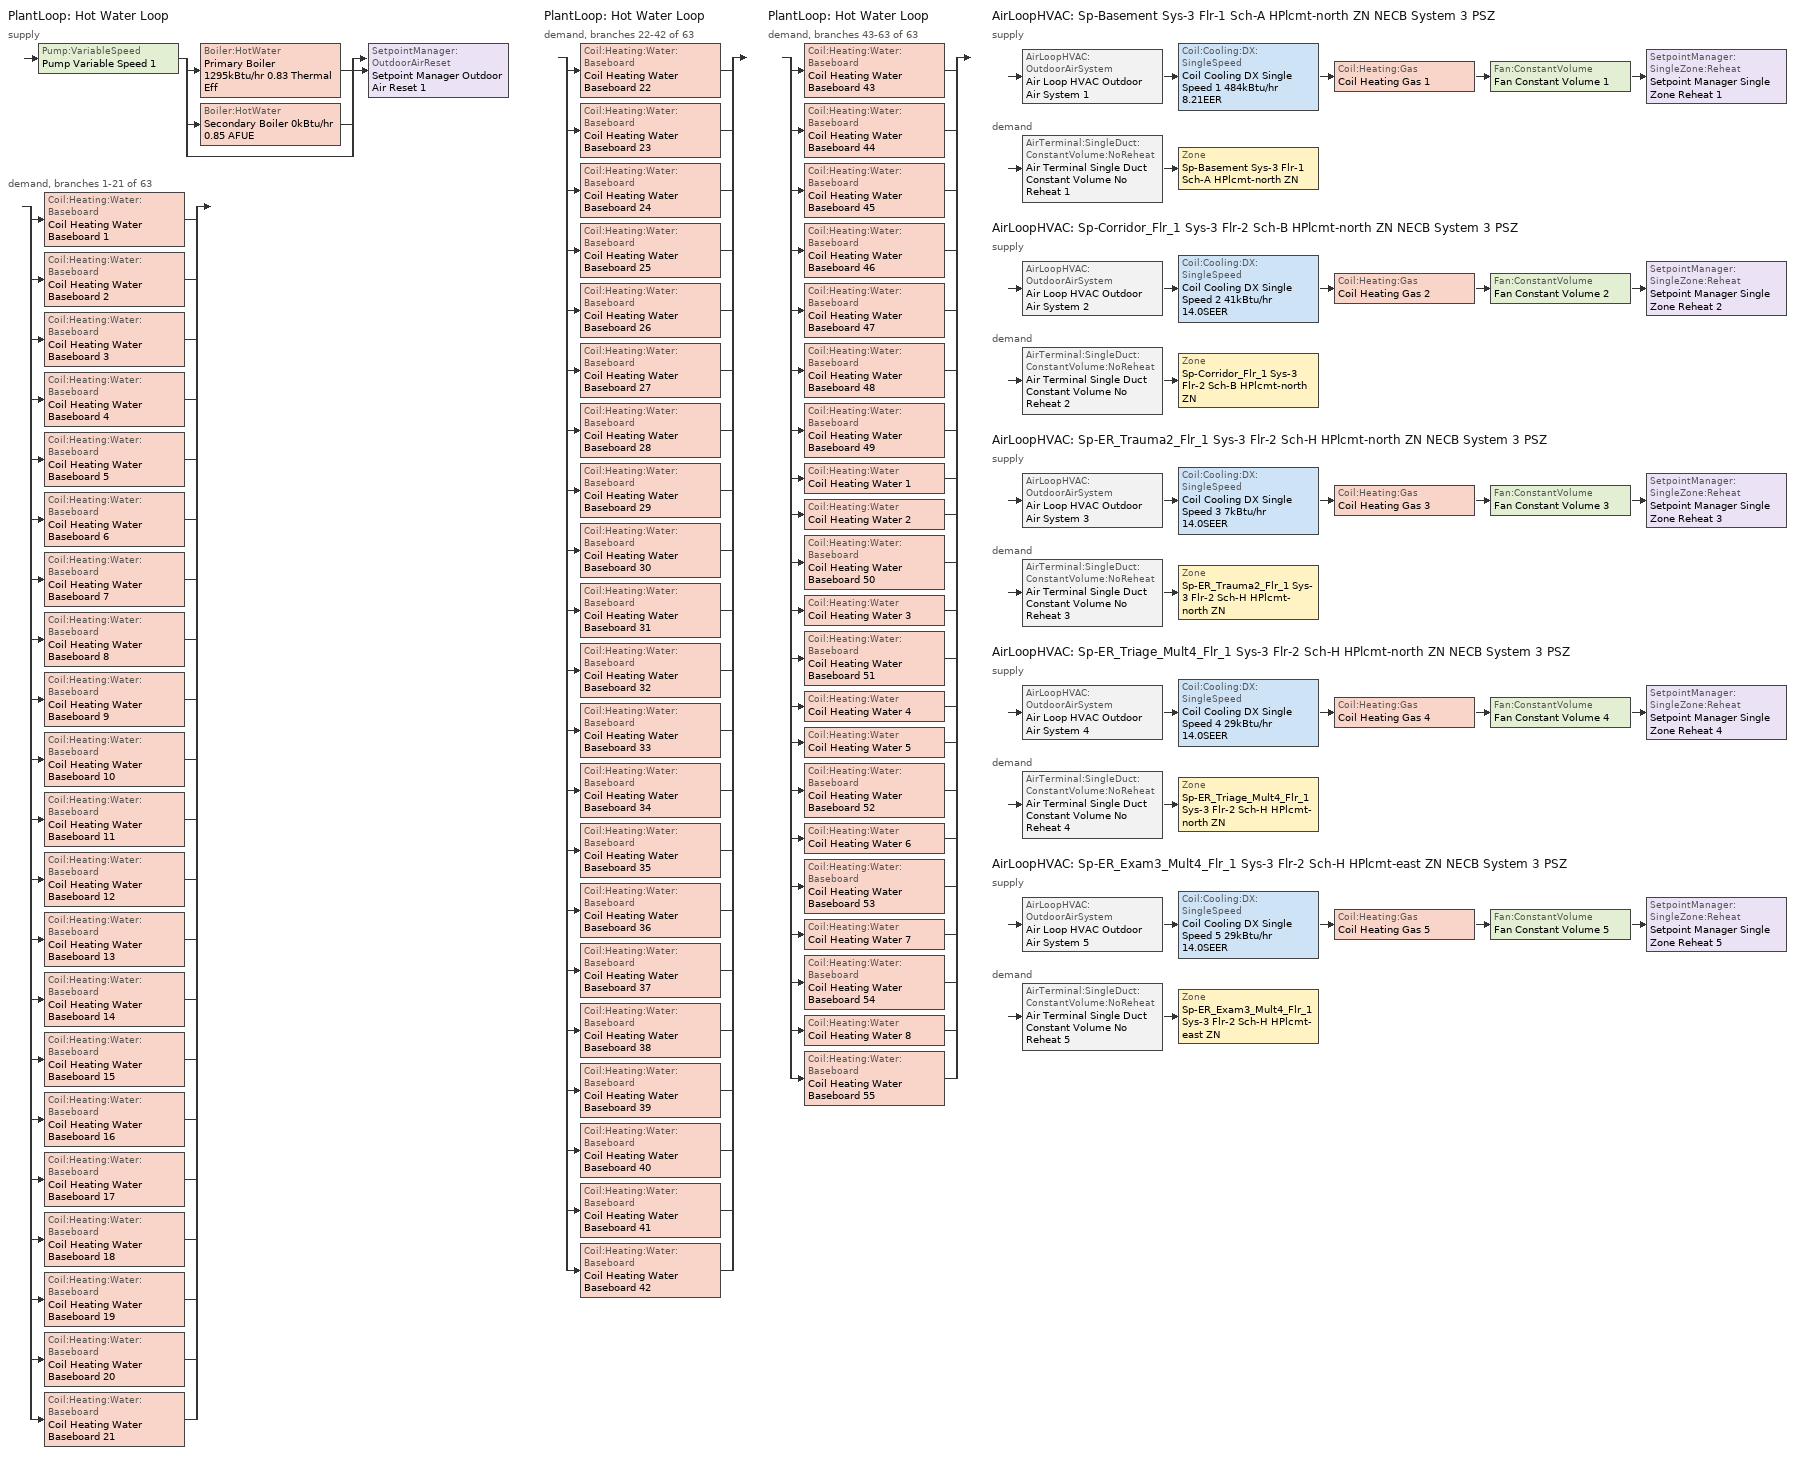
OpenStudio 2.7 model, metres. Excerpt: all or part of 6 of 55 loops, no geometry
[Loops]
PlantLoop 'Hot Water Loop'
 supply: Pump:VariableSpeed 'Pump Variable Speed 1' > split
  | Boiler:HotWater 'Primary Boiler 1295kBtu/hr 0.83 Thermal Eff'
  | Boiler:HotWater 'Secondary Boiler 0kBtu/hr 0.85 AFUE'
  | bypass
  join > SetpointManager:OutdoorAirReset 'Setpoint Manager Outdoor Air Reset 1'
 demand, branches 1-21 of 63: split
  | Coil:Heating:Water:Baseboard 'Coil Heating Water Baseboard 1'
  | Coil:Heating:Water:Baseboard 'Coil Heating Water Baseboard 2'
  | Coil:Heating:Water:Baseboard 'Coil Heating Water Baseboard 3'
  | Coil:Heating:Water:Baseboard 'Coil Heating Water Baseboard 4'
  | Coil:Heating:Water:Baseboard 'Coil Heating Water Baseboard 5'
  | Coil:Heating:Water:Baseboard 'Coil Heating Water Baseboard 6'
  | Coil:Heating:Water:Baseboard 'Coil Heating Water Baseboard 7'
  | Coil:Heating:Water:Baseboard 'Coil Heating Water Baseboard 8'
  | Coil:Heating:Water:Baseboard 'Coil Heating Water Baseboard 9'
  | Coil:Heating:Water:Baseboard 'Coil Heating Water Baseboard 10'
  | Coil:Heating:Water:Baseboard 'Coil Heating Water Baseboard 11'
  | Coil:Heating:Water:Baseboard 'Coil Heating Water Baseboard 12'
  | Coil:Heating:Water:Baseboard 'Coil Heating Water Baseboard 13'
  | Coil:Heating:Water:Baseboard 'Coil Heating Water Baseboard 14'
  | Coil:Heating:Water:Baseboard 'Coil Heating Water Baseboard 15'
  | Coil:Heating:Water:Baseboard 'Coil Heating Water Baseboard 16'
  | Coil:Heating:Water:Baseboard 'Coil Heating Water Baseboard 17'
  | Coil:Heating:Water:Baseboard 'Coil Heating Water Baseboard 18'
  | Coil:Heating:Water:Baseboard 'Coil Heating Water Baseboard 19'
  | Coil:Heating:Water:Baseboard 'Coil Heating Water Baseboard 20'
  | Coil:Heating:Water:Baseboard 'Coil Heating Water Baseboard 21'
PlantLoop 'Hot Water Loop'
 demand, branches 22-42 of 63: split
  | Coil:Heating:Water:Baseboard 'Coil Heating Water Baseboard 22'
  | Coil:Heating:Water:Baseboard 'Coil Heating Water Baseboard 23'
  | Coil:Heating:Water:Baseboard 'Coil Heating Water Baseboard 24'
  | Coil:Heating:Water:Baseboard 'Coil Heating Water Baseboard 25'
  | Coil:Heating:Water:Baseboard 'Coil Heating Water Baseboard 26'
  | Coil:Heating:Water:Baseboard 'Coil Heating Water Baseboard 27'
  | Coil:Heating:Water:Baseboard 'Coil Heating Water Baseboard 28'
  | Coil:Heating:Water:Baseboard 'Coil Heating Water Baseboard 29'
  | Coil:Heating:Water:Baseboard 'Coil Heating Water Baseboard 30'
  | Coil:Heating:Water:Baseboard 'Coil Heating Water Baseboard 31'
  | Coil:Heating:Water:Baseboard 'Coil Heating Water Baseboard 32'
  | Coil:Heating:Water:Baseboard 'Coil Heating Water Baseboard 33'
  | Coil:Heating:Water:Baseboard 'Coil Heating Water Baseboard 34'
  | Coil:Heating:Water:Baseboard 'Coil Heating Water Baseboard 35'
  | Coil:Heating:Water:Baseboard 'Coil Heating Water Baseboard 36'
  | Coil:Heating:Water:Baseboard 'Coil Heating Water Baseboard 37'
  | Coil:Heating:Water:Baseboard 'Coil Heating Water Baseboard 38'
  | Coil:Heating:Water:Baseboard 'Coil Heating Water Baseboard 39'
  | Coil:Heating:Water:Baseboard 'Coil Heating Water Baseboard 40'
  | Coil:Heating:Water:Baseboard 'Coil Heating Water Baseboard 41'
  | Coil:Heating:Water:Baseboard 'Coil Heating Water Baseboard 42'
PlantLoop 'Hot Water Loop'
 demand, branches 43-63 of 63: split
  | Coil:Heating:Water:Baseboard 'Coil Heating Water Baseboard 43'
  | Coil:Heating:Water:Baseboard 'Coil Heating Water Baseboard 44'
  | Coil:Heating:Water:Baseboard 'Coil Heating Water Baseboard 45'
  | Coil:Heating:Water:Baseboard 'Coil Heating Water Baseboard 46'
  | Coil:Heating:Water:Baseboard 'Coil Heating Water Baseboard 47'
  | Coil:Heating:Water:Baseboard 'Coil Heating Water Baseboard 48'
  | Coil:Heating:Water:Baseboard 'Coil Heating Water Baseboard 49'
  | Coil:Heating:Water 'Coil Heating Water 1'
  | Coil:Heating:Water 'Coil Heating Water 2'
  | Coil:Heating:Water:Baseboard 'Coil Heating Water Baseboard 50'
  | Coil:Heating:Water 'Coil Heating Water 3'
  | Coil:Heating:Water:Baseboard 'Coil Heating Water Baseboard 51'
  | Coil:Heating:Water 'Coil Heating Water 4'
  | Coil:Heating:Water 'Coil Heating Water 5'
  | Coil:Heating:Water:Baseboard 'Coil Heating Water Baseboard 52'
  | Coil:Heating:Water 'Coil Heating Water 6'
  | Coil:Heating:Water:Baseboard 'Coil Heating Water Baseboard 53'
  | Coil:Heating:Water 'Coil Heating Water 7'
  | Coil:Heating:Water:Baseboard 'Coil Heating Water Baseboard 54'
  | Coil:Heating:Water 'Coil Heating Water 8'
  | Coil:Heating:Water:Baseboard 'Coil Heating Water Baseboard 55'
AirLoopHVAC 'Sp-Basement Sys-3 Flr-1 Sch-A HPlcmt-north ZN NECB System 3 PSZ'
 supply: AirLoopHVAC:OutdoorAirSystem 'Air Loop HVAC Outdoor Air System 1' > Coil:Cooling:DX:SingleSpeed 'Coil Cooling DX Single Speed 1 484kBtu/hr 8.21EER' > Coil:Heating:Gas 'Coil Heating Gas 1' > Fan:ConstantVolume 'Fan Constant Volume 1' > SetpointManager:SingleZone:Reheat 'Setpoint Manager Single Zone Reheat 1'
 demand: AirTerminal:SingleDuct:ConstantVolume:NoReheat 'Air Terminal Single Duct Constant Volume No Reheat 1' > Zone 'Sp-Basement Sys-3 Flr-1 Sch-A HPlcmt-north ZN'
AirLoopHVAC 'Sp-Corridor_Flr_1 Sys-3 Flr-2 Sch-B HPlcmt-north ZN NECB System 3 PSZ'
 supply: AirLoopHVAC:OutdoorAirSystem 'Air Loop HVAC Outdoor Air System 2' > Coil:Cooling:DX:SingleSpeed 'Coil Cooling DX Single Speed 2 41kBtu/hr 14.0SEER' > Coil:Heating:Gas 'Coil Heating Gas 2' > Fan:ConstantVolume 'Fan Constant Volume 2' > SetpointManager:SingleZone:Reheat 'Setpoint Manager Single Zone Reheat 2'
 demand: AirTerminal:SingleDuct:ConstantVolume:NoReheat 'Air Terminal Single Duct Constant Volume No Reheat 2' > Zone 'Sp-Corridor_Flr_1 Sys-3 Flr-2 Sch-B HPlcmt-north ZN'
AirLoopHVAC 'Sp-ER_Trauma2_Flr_1 Sys-3 Flr-2 Sch-H HPlcmt-north ZN NECB System 3 PSZ'
 supply: AirLoopHVAC:OutdoorAirSystem 'Air Loop HVAC Outdoor Air System 3' > Coil:Cooling:DX:SingleSpeed 'Coil Cooling DX Single Speed 3 7kBtu/hr 14.0SEER' > Coil:Heating:Gas 'Coil Heating Gas 3' > Fan:ConstantVolume 'Fan Constant Volume 3' > SetpointManager:SingleZone:Reheat 'Setpoint Manager Single Zone Reheat 3'
 demand: AirTerminal:SingleDuct:ConstantVolume:NoReheat 'Air Terminal Single Duct Constant Volume No Reheat 3' > Zone 'Sp-ER_Trauma2_Flr_1 Sys-3 Flr-2 Sch-H HPlcmt-north ZN'
AirLoopHVAC 'Sp-ER_Triage_Mult4_Flr_1 Sys-3 Flr-2 Sch-H HPlcmt-north ZN NECB System 3 PSZ'
 supply: AirLoopHVAC:OutdoorAirSystem 'Air Loop HVAC Outdoor Air System 4' > Coil:Cooling:DX:SingleSpeed 'Coil Cooling DX Single Speed 4 29kBtu/hr 14.0SEER' > Coil:Heating:Gas 'Coil Heating Gas 4' > Fan:ConstantVolume 'Fan Constant Volume 4' > SetpointManager:SingleZone:Reheat 'Setpoint Manager Single Zone Reheat 4'
 demand: AirTerminal:SingleDuct:ConstantVolume:NoReheat 'Air Terminal Single Duct Constant Volume No Reheat 4' > Zone 'Sp-ER_Triage_Mult4_Flr_1 Sys-3 Flr-2 Sch-H HPlcmt-north ZN'
AirLoopHVAC 'Sp-ER_Exam3_Mult4_Flr_1 Sys-3 Flr-2 Sch-H HPlcmt-east ZN NECB System 3 PSZ'
 supply: AirLoopHVAC:OutdoorAirSystem 'Air Loop HVAC Outdoor Air System 5' > Coil:Cooling:DX:SingleSpeed 'Coil Cooling DX Single Speed 5 29kBtu/hr 14.0SEER' > Coil:Heating:Gas 'Coil Heating Gas 5' > Fan:ConstantVolume 'Fan Constant Volume 5' > SetpointManager:SingleZone:Reheat 'Setpoint Manager Single Zone Reheat 5'
 demand: AirTerminal:SingleDuct:ConstantVolume:NoReheat 'Air Terminal Single Duct Constant Volume No Reheat 5' > Zone 'Sp-ER_Exam3_Mult4_Flr_1 Sys-3 Flr-2 Sch-H HPlcmt-east ZN'
[Sizing:Zone] Zone Cooling Design Supply Air Temperature Input Method=SupplyAirTemperature; Zone Cooling Design Supply Air Temperature {C}=13; Zone Cooling Design Supply Air Temperature Difference {deltaC}=11.11; Zone Heating Design Supply Air Temperature Input Method=SupplyAirTemperature; Zone Heating Design Supply Air Temperature {C}=43; Zone Heating Design Supply Air Temperature Difference {deltaC}=11.11; Zone Cooling Design Supply Air Humidity Ratio {kg-H2O/kg-air}=0.0085; Zone Heating Design Supply Air Humidity Ratio {kg-H2O/kg-air}=0.008; Zone Heating Sizing Factor=1.3; Zone Cooling Sizing Factor=1.1; Cooling Design Air Flow Method=DesignDay; Heating Design Air Flow Method=DesignDay; Account for Dedicated Outdoor Air System=No; Dedicated Outdoor Air System Control Strategy=NeutralSupplyAir; Dedicated Outdoor Air Low Setpoint Temperature for Design {C}=autosize; Dedicated Outdoor Air High Setpoint Temperature for Design {C}=autosize
Sp-Basement Sys-3 Flr-1 Sch-A HPlcmt-north ZN; Sp-Corridor_Flr_1 Sys-3 Flr-2 Sch-B HPlcmt-north ZN; Sp-ER_Trauma2_Flr_1 Sys-3 Flr-2 Sch-H HPlcmt-north ZN; Sp-ER_Triage_Mult4_Flr_1 Sys-3 Flr-2 Sch-H HPlcmt-north ZN; Sp-ER_Exam3_Mult4_Flr_1 Sys-3 Flr-2 Sch-H HPlcmt-east ZN
[Zone equipment]
Sp-Basement Sys-3 Flr-1 Sch-A HPlcmt-north ZN: Air Terminal Single Duct Constant Volume No Reheat 1, Zone HVAC Baseboard Convective Water 1
Sp-Corridor_Flr_1 Sys-3 Flr-2 Sch-B HPlcmt-north ZN: Air Terminal Single Duct Constant Volume No Reheat 2, Zone HVAC Baseboard Convective Water 2
Sp-ER_Trauma2_Flr_1 Sys-3 Flr-2 Sch-H HPlcmt-north ZN: Air Terminal Single Duct Constant Volume No Reheat 3, Zone HVAC Baseboard Convective Water 3
Sp-ER_Triage_Mult4_Flr_1 Sys-3 Flr-2 Sch-H HPlcmt-north ZN: Air Terminal Single Duct Constant Volume No Reheat 4, Zone HVAC Baseboard Convective Water 4
Sp-ER_Exam3_Mult4_Flr_1 Sys-3 Flr-2 Sch-H HPlcmt-east ZN: Air Terminal Single Duct Constant Volume No Reheat 5, Zone HVAC Baseboard Convective Water 5
[PlantLoop]
Hot Water Loop: Fluid Type=Water; Glycol Concentration=0; Plant Loop Volume {m3}=Autocalculate; Load Distribution Scheme=Optimal
[Sizing:Plant]
Hot Water Loop: Loop Type=Heating; Design Loop Exit Temperature {C}=82; Loop Design Temperature Difference {deltaC}=16; Sizing Option=NonCoincident; Zone Timesteps in Averaging Window=1; Coincident Sizing Factor Mode=None
[Pump:VariableSpeed]
Pump Variable Speed 1: Motor Efficiency=0.865; Pump Control Type=Intermittent; Skin Loss Radiative Fraction=0.5; Design Power Sizing Method=PowerPerFlowPerPressure; Design Electric Power per Unit Flow Rate {W/(m3/s)}=348701.1; Design Shaft Power per Unit Flow Rate per Unit Head {W-s/m3-Pa}=1.45151; Design Minimum Flow Rate Fraction=0
[Boiler:HotWater] Fuel Type=NaturalGas; Normalized Boiler Efficiency Curve=BOILER-EFFFPLR-NECB2011; Water Outlet Upper Temperature Limit {C}=99; Parasitic Electric Load {W}=0; Sizing Factor=1
Name | Nominal Capacity {W} | Nominal Thermal Efficiency | Minimum Part Load Ratio | Boiler Flow Mode
Primary Boiler 1295kBtu/hr 0.83 Thermal Eff | 379509 | 0.83 | 0.25 | LeavingSetpointModulated
Secondary Boiler 0kBtu/hr 0.85 AFUE | 0.001 | 0.85 |  | ConstantFlow
[SetpointManager:OutdoorAirReset]
Setpoint Manager Outdoor Air Reset 1: Control Variable=Temperature; Setpoint at Outdoor Low Temperature {C}=82; Outdoor Low Temperature {C}=-16; Setpoint at Outdoor High Temperature {C}=60; Outdoor High Temperature {C}=0
[AirLoopHVAC] Design Supply Air Flow Rate {m3/s}=AutoSize
Name | Availability Schedule
Sp-Basement Sys-3 Flr-1 Sch-A HPlcmt-north ZN NECB System 3 PSZ | Sp-Basement Sys-3 Flr-1 Sch-A HPlcmt-north ZN NECB System 3 PSZ Occ Sch
Sp-Corridor_Flr_1 Sys-3 Flr-2 Sch-B HPlcmt-north ZN NECB System 3 PSZ | Sp-Corridor_Flr_1 Sys-3 Flr-2 Sch-B HPlcmt-north ZN NECB System 3 PSZ Occ Sch
Sp-ER_Trauma2_Flr_1 Sys-3 Flr-2 Sch-H HPlcmt-north ZN NECB System 3 PSZ | Sp-ER_Trauma2_Flr_1 Sys-3 Flr-2 Sch-H HPlcmt-north ZN NECB System 3 PSZ Occ Sch
Sp-ER_Triage_Mult4_Flr_1 Sys-3 Flr-2 Sch-H HPlcmt-north ZN NECB System 3 PSZ | Sp-ER_Triage_Mult4_Flr_1 Sys-3 Flr-2 Sch-H HPlcmt-north ZN NECB System 3 PSZ Occ Sch
Sp-ER_Exam3_Mult4_Flr_1 Sys-3 Flr-2 Sch-H HPlcmt-east ZN NECB System 3 PSZ | Sp-ER_Exam3_Mult4_Flr_1 Sys-3 Flr-2 Sch-H HPlcmt-east ZN NECB System 3 PSZ Occ Sch
[Sizing:System] Type of Load to Size On=Sensible; Design Outdoor Air Flow Rate {m3/s}=Autosize; Central Heating Maximum System Air Flow Ratio=1; Preheat Design Temperature {C}=7; Preheat Design Humidity Ratio {kg-H2O/kg-Air}=0.008; Precool Design Temperature {C}=13; Precool Design Humidity Ratio {kg-H2O/kg-Air}=0.008; Central Cooling Design Supply Air Temperature {C}=13; Central Heating Design Supply Air Temperature {C}=43; Sizing Option=NonCoincident; 100% Outdoor Air in Cooling=No; 100% Outdoor Air in Heating=No; Central Cooling Design Supply Air Humidity Ratio {kg-H2O/kg-Air}=0.0085; Central Heating Design Supply Air Humidity Ratio {kg-H2O/kg-Air}=0.008; Cooling Design Air Flow Method=DesignDay; Cooling Design Air Flow Rate {m3/s}=0; Heating Design Air Flow Method=DesignDay; Heating Design Air Flow Rate {m3/s}=0; System Outdoor Air Method=ZoneSum; Zone Maximum Outdoor Air Fraction=1; Cooling Supply Air Flow Rate Per Floor Area {m3/s-m2}=0.00996765; Cooling Fraction of Autosized Cooling Supply Air Flow Rate=1; Cooling Supply Air Flow Rate Per Unit Cooling Capacity {m3/s-W}=3.94755e-05; Heating Supply Air Flow Rate Per Floor Area {m3/s-m2}=0.00996765; Heating Fraction of Autosized Heating Supply Air Flow Rate=1; Heating Fraction of Autosized Cooling Supply Air Flow Rate=1; Heating Supply Air Flow Rate Per Unit Heating Capacity {m3/s-W}=3.15882e-05; Cooling Design Capacity Method=CoolingDesignCapacity; Cooling Design Capacity {W}=autosize; Cooling Design Capacity Per Floor Area {W/m2}=234.7; Fraction of Autosized Cooling Design Capacity=1; Heating Design Capacity Method=HeatingDesignCapacity; Heating Design Capacity {W}=autosize; Heating Design Capacity Per Floor Area {W/m2}=157; Fraction of Autosized Heating Design Capacity=1; Central Cooling Capacity Control Method=OnOff
Sp-Basement Sys-3 Flr-1 Sch-A HPlcmt-north ZN NECB System 3 PSZ; Sp-Corridor_Flr_1 Sys-3 Flr-2 Sch-B HPlcmt-north ZN NECB System 3 PSZ; Sp-ER_Trauma2_Flr_1 Sys-3 Flr-2 Sch-H HPlcmt-north ZN NECB System 3 PSZ; Sp-ER_Triage_Mult4_Flr_1 Sys-3 Flr-2 Sch-H HPlcmt-north ZN NECB System 3 PSZ; Sp-ER_Exam3_Mult4_Flr_1 Sys-3 Flr-2 Sch-H HPlcmt-east ZN NECB System 3 PSZ
[Fan:ConstantVolume] Availability Schedule=Always On Discrete; Fan Total Efficiency=0.39975; Pressure Rise {Pa}=640; Maximum Flow Rate {m3/s}=AutoSize; Motor Efficiency=0.615
Fan Constant Volume 1; Fan Constant Volume 2; Fan Constant Volume 3; Fan Constant Volume 4; Fan Constant Volume 5
[Coil:Heating:Gas] Availability Schedule=Always On Discrete; Gas Burner Efficiency=0.8; Nominal Capacity {W}=AutoSize; Parasitic Electric Load {W}=0; Parasitic Gas Load {W}=0
Coil Heating Gas 1; Coil Heating Gas 2; Coil Heating Gas 3; Coil Heating Gas 4; Coil Heating Gas 5
[Coil:Cooling:DX:SingleSpeed] Availability Schedule=Always On Discrete; Rated Total Cooling Capacity {W}=autosize; Rated Sensible Heat Ratio=autosize; Rated Air Flow Rate {m3/s}=autosize; Rated Evaporator Fan Power Per Volume Flow Rate {W/(m3/s)}=773.3; Total Cooling Capacity Function of Temperature Curve=DXCOOL-NECB2011-REF-CAPFT; Total Cooling Capacity Function of Flow Fraction Curve=DXCOOL-NECB2011-REF-CAPFFLOW; Energy Input Ratio Function of Temperature Curve=DXCOOL-NECB2011-REF-COOLEIRFT; Energy Input Ratio Function of Flow Fraction Curve=DXCOOL-NECB2011-REF-COOLEIRFFLOW; Part Load Fraction Correlation Curve=DXCOOL-NECB2011-REF-COOLPLFFPLR; Condenser Type=AirCooled; Evaporative Condenser Effectiveness=0; Evaporative Condenser Air Flow Rate {m3/s}=Autosize; Evaporative Condenser Pump Rated Power Consumption {W}=Autosize; Crankcase Heater Capacity {W}=0; Maximum Outdoor Dry-Bulb Temperature for Crankcase Heater Operation {C}=0; Basin Heater Capacity {W/K}=0; Basin Heater Setpoint Temperature {C}=10
Name | Rated COP {W/W}
Coil Cooling DX Single Speed 1 484kBtu/hr 8.21EER | 2.8699
Coil Cooling DX Single Speed 2 41kBtu/hr 14.0SEER; Coil Cooling DX Single Speed 3 7kBtu/hr 14.0SEER; Coil Cooling DX Single Speed 4 29kBtu/hr 14.0SEER; Coil Cooling DX Single Speed 5 29kBtu/hr 14.0SEER | 4.11713
[Controller:OutdoorAir] Minimum Outdoor Air Flow Rate {m3/s}=0; Maximum Outdoor Air Flow Rate {m3/s}=Autosize; Economizer Control Action Type=ModulateFlow; Lockout Type=NoLockout; Minimum Limit Type=FixedMinimum; High Humidity Control=No
Name | Economizer Control Type | Minimum Outdoor Air Schedule | Controller Mechanical Ventilation | Heat Recovery Bypass Control Type | Economizer Maximum Limit Dry-Bulb Temperature {C} | Economizer Maximum Limit Enthalpy {J/kg} | Economizer Minimum Limit Dry-Bulb Temperature {C}
Controller Outdoor Air 1 | DifferentialEnthalpy | Sp-Basement Sys-3 Flr-1 Sch-A HPlcmt-north ZN NECB System 3 PSZ Occ Sch | Controller Mechanical Ventilation 1 | BypassWhenOAFlowGreaterThanMinimum
Controller Outdoor Air 2 | NoEconomizer | Sp-Corridor_Flr_1 Sys-3 Flr-2 Sch-B HPlcmt-north ZN NECB System 3 PSZ Occ Sch | Controller Mechanical Ventilation 2 | BypassWhenWithinEconomizerLimits | 28 | 64000 | -100
Controller Outdoor Air 3 | NoEconomizer | Sp-ER_Trauma2_Flr_1 Sys-3 Flr-2 Sch-H HPlcmt-north ZN NECB System 3 PSZ Occ Sch | Controller Mechanical Ventilation 3 | BypassWhenWithinEconomizerLimits | 28 | 64000 | -100
Controller Outdoor Air 4 | NoEconomizer | Sp-ER_Triage_Mult4_Flr_1 Sys-3 Flr-2 Sch-H HPlcmt-north ZN NECB System 3 PSZ Occ Sch | Controller Mechanical Ventilation 4 | BypassWhenWithinEconomizerLimits | 28 | 64000 | -100
Controller Outdoor Air 5 | NoEconomizer | Sp-ER_Exam3_Mult4_Flr_1 Sys-3 Flr-2 Sch-H HPlcmt-east ZN NECB System 3 PSZ Occ Sch | Controller Mechanical Ventilation 5 | BypassWhenWithinEconomizerLimits | 28 | 64000 | -100
[Controller:MechanicalVentilation] Availability Schedule=Always On Discrete; System Outdoor Air Method=ZoneSum
Controller Mechanical Ventilation 1; Controller Mechanical Ventilation 2; Controller Mechanical Ventilation 3; Controller Mechanical Ventilation 4; Controller Mechanical Ventilation 5
[AirLoopHVAC:OutdoorAirSystem]
Name | Controller
Air Loop HVAC Outdoor Air System 1 | Controller Outdoor Air 1
Air Loop HVAC Outdoor Air System 2 | Controller Outdoor Air 2
Air Loop HVAC Outdoor Air System 3 | Controller Outdoor Air 3
Air Loop HVAC Outdoor Air System 4 | Controller Outdoor Air 4
Air Loop HVAC Outdoor Air System 5 | Controller Outdoor Air 5
[SetpointManager:SingleZone:Reheat] Minimum Supply Air Temperature {C}=13; Maximum Supply Air Temperature {C}=43
Name | Control Zone
Setpoint Manager Single Zone Reheat 1 | Sp-Basement Sys-3 Flr-1 Sch-A HPlcmt-north ZN
Setpoint Manager Single Zone Reheat 2 | Sp-Corridor_Flr_1 Sys-3 Flr-2 Sch-B HPlcmt-north ZN
Setpoint Manager Single Zone Reheat 3 | Sp-ER_Trauma2_Flr_1 Sys-3 Flr-2 Sch-H HPlcmt-north ZN
Setpoint Manager Single Zone Reheat 4 | Sp-ER_Triage_Mult4_Flr_1 Sys-3 Flr-2 Sch-H HPlcmt-north ZN
Setpoint Manager Single Zone Reheat 5 | Sp-ER_Exam3_Mult4_Flr_1 Sys-3 Flr-2 Sch-H HPlcmt-east ZN
[AirTerminal:SingleDuct:ConstantVolume:NoReheat] Availability Schedule=Always On Discrete; Maximum Air Flow Rate {m3/s}=AutoSize
Air Terminal Single Duct Constant Volume No Reheat 1; Air Terminal Single Duct Constant Volume No Reheat 2; Air Terminal Single Duct Constant Volume No Reheat 3; Air Terminal Single Duct Constant Volume No Reheat 4; Air Terminal Single Duct Constant Volume No Reheat 5
[Coil:Heating:Water:Baseboard] Heating Design Capacity Method=HeatingDesignCapacity; Heating Design Capacity {W}=autosize; Heating Design Capacity Per Floor Area {W/m2}=0; Fraction of Autosized Heating Design Capacity=0.8
Coil Heating Water Baseboard 1; Coil Heating Water Baseboard 2; Coil Heating Water Baseboard 3; Coil Heating Water Baseboard 4; Coil Heating Water Baseboard 5; Coil Heating Water Baseboard 6; Coil Heating Water Baseboard 7; Coil Heating Water Baseboard 8; Coil Heating Water Baseboard 9; Coil Heating Water Baseboard 10; Coil Heating Water Baseboard 11; Coil Heating Water Baseboard 12; Coil Heating Water Baseboard 13; Coil Heating Water Baseboard 14; Coil Heating Water Baseboard 15; Coil Heating Water Baseboard 16; Coil Heating Water Baseboard 17; Coil Heating Water Baseboard 18; Coil Heating Water Baseboard 19; Coil Heating Water Baseboard 20; Coil Heating Water Baseboard 21; Coil Heating Water Baseboard 22; Coil Heating Water Baseboard 23; Coil Heating Water Baseboard 24; Coil Heating Water Baseboard 25; Coil Heating Water Baseboard 26; Coil Heating Water Baseboard 27; Coil Heating Water Baseboard 28; Coil Heating Water Baseboard 29; Coil Heating Water Baseboard 30; Coil Heating Water Baseboard 31; Coil Heating Water Baseboard 32; Coil Heating Water Baseboard 33; Coil Heating Water Baseboard 34; Coil Heating Water Baseboard 35; Coil Heating Water Baseboard 36; Coil Heating Water Baseboard 37; Coil Heating Water Baseboard 38; Coil Heating Water Baseboard 39; Coil Heating Water Baseboard 40; Coil Heating Water Baseboard 41; Coil Heating Water Baseboard 42; Coil Heating Water Baseboard 43; Coil Heating Water Baseboard 44; Coil Heating Water Baseboard 45; Coil Heating Water Baseboard 46; Coil Heating Water Baseboard 47; Coil Heating Water Baseboard 48; Coil Heating Water Baseboard 49; Coil Heating Water Baseboard 50; Coil Heating Water Baseboard 51; Coil Heating Water Baseboard 52; Coil Heating Water Baseboard 53; Coil Heating Water Baseboard 54; Coil Heating Water Baseboard 55
[ZoneHVAC:Baseboard:Convective:Water] Availability Schedule=Always On Discrete
Name | Heating Coil
Zone HVAC Baseboard Convective Water 1 | Coil Heating Water Baseboard 1
Zone HVAC Baseboard Convective Water 2 | Coil Heating Water Baseboard 2
Zone HVAC Baseboard Convective Water 3 | Coil Heating Water Baseboard 3
Zone HVAC Baseboard Convective Water 4 | Coil Heating Water Baseboard 4
Zone HVAC Baseboard Convective Water 5 | Coil Heating Water Baseboard 5
Zone HVAC Baseboard Convective Water 6 | Coil Heating Water Baseboard 6
Zone HVAC Baseboard Convective Water 7 | Coil Heating Water Baseboard 7
Zone HVAC Baseboard Convective Water 8 | Coil Heating Water Baseboard 8
Zone HVAC Baseboard Convective Water 9 | Coil Heating Water Baseboard 9
Zone HVAC Baseboard Convective Water 10 | Coil Heating Water Baseboard 10
Zone HVAC Baseboard Convective Water 11 | Coil Heating Water Baseboard 11
Zone HVAC Baseboard Convective Water 12 | Coil Heating Water Baseboard 12
Zone HVAC Baseboard Convective Water 13 | Coil Heating Water Baseboard 13
Zone HVAC Baseboard Convective Water 14 | Coil Heating Water Baseboard 14
Zone HVAC Baseboard Convective Water 15 | Coil Heating Water Baseboard 15
Zone HVAC Baseboard Convective Water 16 | Coil Heating Water Baseboard 16
Zone HVAC Baseboard Convective Water 17 | Coil Heating Water Baseboard 17
Zone HVAC Baseboard Convective Water 18 | Coil Heating Water Baseboard 18
Zone HVAC Baseboard Convective Water 19 | Coil Heating Water Baseboard 19
Zone HVAC Baseboard Convective Water 20 | Coil Heating Water Baseboard 20
Zone HVAC Baseboard Convective Water 21 | Coil Heating Water Baseboard 21
Zone HVAC Baseboard Convective Water 22 | Coil Heating Water Baseboard 22
Zone HVAC Baseboard Convective Water 23 | Coil Heating Water Baseboard 23
Zone HVAC Baseboard Convective Water 24 | Coil Heating Water Baseboard 24
Zone HVAC Baseboard Convective Water 25 | Coil Heating Water Baseboard 25
Zone HVAC Baseboard Convective Water 26 | Coil Heating Water Baseboard 26
Zone HVAC Baseboard Convective Water 27 | Coil Heating Water Baseboard 27
Zone HVAC Baseboard Convective Water 28 | Coil Heating Water Baseboard 28
Zone HVAC Baseboard Convective Water 29 | Coil Heating Water Baseboard 29
Zone HVAC Baseboard Convective Water 30 | Coil Heating Water Baseboard 30
Zone HVAC Baseboard Convective Water 31 | Coil Heating Water Baseboard 31
Zone HVAC Baseboard Convective Water 32 | Coil Heating Water Baseboard 32
Zone HVAC Baseboard Convective Water 33 | Coil Heating Water Baseboard 33
Zone HVAC Baseboard Convective Water 34 | Coil Heating Water Baseboard 34
Zone HVAC Baseboard Convective Water 35 | Coil Heating Water Baseboard 35
Zone HVAC Baseboard Convective Water 36 | Coil Heating Water Baseboard 36
Zone HVAC Baseboard Convective Water 37 | Coil Heating Water Baseboard 37
Zone HVAC Baseboard Convective Water 38 | Coil Heating Water Baseboard 38
Zone HVAC Baseboard Convective Water 39 | Coil Heating Water Baseboard 39
Zone HVAC Baseboard Convective Water 40 | Coil Heating Water Baseboard 40
Zone HVAC Baseboard Convective Water 41 | Coil Heating Water Baseboard 41
Zone HVAC Baseboard Convective Water 42 | Coil Heating Water Baseboard 42
Zone HVAC Baseboard Convective Water 43 | Coil Heating Water Baseboard 43
Zone HVAC Baseboard Convective Water 44 | Coil Heating Water Baseboard 44
Zone HVAC Baseboard Convective Water 45 | Coil Heating Water Baseboard 45
Zone HVAC Baseboard Convective Water 46 | Coil Heating Water Baseboard 46
Zone HVAC Baseboard Convective Water 47 | Coil Heating Water Baseboard 47
Zone HVAC Baseboard Convective Water 48 | Coil Heating Water Baseboard 48
Zone HVAC Baseboard Convective Water 49 | Coil Heating Water Baseboard 49
Zone HVAC Baseboard Convective Water 50 | Coil Heating Water Baseboard 50
Zone HVAC Baseboard Convective Water 51 | Coil Heating Water Baseboard 51
Zone HVAC Baseboard Convective Water 52 | Coil Heating Water Baseboard 52
Zone HVAC Baseboard Convective Water 53 | Coil Heating Water Baseboard 53
Zone HVAC Baseboard Convective Water 54 | Coil Heating Water Baseboard 54
Zone HVAC Baseboard Convective Water 55 | Coil Heating Water Baseboard 55
[Coil:Heating:Water] Availability Schedule=Always On Discrete
Coil Heating Water 1; Coil Heating Water 2; Coil Heating Water 3; Coil Heating Water 4; Coil Heating Water 5; Coil Heating Water 6; Coil Heating Water 7; Coil Heating Water 8
[Controller:WaterCoil] Action=Normal; Controller Convergence Tolerance {deltaC}=0.0001; Minimum Actuated Flow {m3/s}=0
Name | Water Coil
Controller Water Coil 1 | Coil Heating Water 1
Controller Water Coil 3 | Coil Heating Water 2
Controller Water Coil 4 | Coil Heating Water 3
Controller Water Coil 5 | Coil Heating Water 4
Controller Water Coil 7 | Coil Heating Water 5
Controller Water Coil 8 | Coil Heating Water 6
Controller Water Coil 9 | Coil Heating Water 7
Controller Water Coil 10 | Coil Heating Water 8
[Schedule:Ruleset]
Name | Default Day Schedule | Summer Design Day Schedule | Winter Design Day Schedule
Sp-Basement Sys-3 Flr-1 Sch-A HPlcmt-north ZN NECB System 3 PSZ Occ Sch | Sp-Basement Sys-3 Flr-1 Sch-A HPlcmt-north ZN NECB System 3 PSZ Occ Sch Default | Sp-Basement Sys-3 Flr-1 Sch-A HPlcmt-north ZN NECB System 3 PSZ Occ Sch Summer Design Day | Sp-Basement Sys-3 Flr-1 Sch-A HPlcmt-north ZN NECB System 3 PSZ Occ Sch Winter Design Day
Sp-Corridor_Flr_1 Sys-3 Flr-2 Sch-B HPlcmt-north ZN NECB System 3 PSZ Occ Sch | Sp-Corridor_Flr_1 Sys-3 Flr-2 Sch-B HPlcmt-north ZN NECB System 3 PSZ Occ Sch Default | Sp-Corridor_Flr_1 Sys-3 Flr-2 Sch-B HPlcmt-north ZN NECB System 3 PSZ Occ Sch Summer Design Day | Sp-Corridor_Flr_1 Sys-3 Flr-2 Sch-B HPlcmt-north ZN NECB System 3 PSZ Occ Sch Winter Design Day
Sp-ER_Exam3_Mult4_Flr_1 Sys-3 Flr-2 Sch-H HPlcmt-east ZN NECB System 3 PSZ Occ Sch | Sp-ER_Exam3_Mult4_Flr_1 Sys-3 Flr-2 Sch-H HPlcmt-east ZN NECB System 3 PSZ Occ Sch Default | Sp-ER_Exam3_Mult4_Flr_1 Sys-3 Flr-2 Sch-H HPlcmt-east ZN NECB System 3 PSZ Occ Sch Summer Design Day | Sp-ER_Exam3_Mult4_Flr_1 Sys-3 Flr-2 Sch-H HPlcmt-east ZN NECB System 3 PSZ Occ Sch Winter Design Day
Sp-ER_Trauma2_Flr_1 Sys-3 Flr-2 Sch-H HPlcmt-north ZN NECB System 3 PSZ Occ Sch | Sp-ER_Trauma2_Flr_1 Sys-3 Flr-2 Sch-H HPlcmt-north ZN NECB System 3 PSZ Occ Sch Default | Sp-ER_Trauma2_Flr_1 Sys-3 Flr-2 Sch-H HPlcmt-north ZN NECB System 3 PSZ Occ Sch Summer Design Day | Sp-ER_Trauma2_Flr_1 Sys-3 Flr-2 Sch-H HPlcmt-north ZN NECB System 3 PSZ Occ Sch Winter Design Day
Sp-ER_Triage_Mult4_Flr_1 Sys-3 Flr-2 Sch-H HPlcmt-north ZN NECB System 3 PSZ Occ Sch | Sp-ER_Triage_Mult4_Flr_1 Sys-3 Flr-2 Sch-H HPlcmt-north ZN NECB System 3 PSZ Occ Sch Default | Sp-ER_Triage_Mult4_Flr_1 Sys-3 Flr-2 Sch-H HPlcmt-north ZN NECB System 3 PSZ Occ Sch Summer Design Day | Sp-ER_Triage_Mult4_Flr_1 Sys-3 Flr-2 Sch-H HPlcmt-north ZN NECB System 3 PSZ Occ Sch Winter Design Day
[Schedule:Day]
Sp-Basement Sys-3 Flr-1 Sch-A HPlcmt-north ZN NECB System 3 PSZ Occ Sch Default; Sp-Basement Sys-3 Flr-1 Sch-A HPlcmt-north ZN NECB System 3 PSZ Occ Sch Winter Design Day; Sp-Basement Sys-3 Flr-1 Sch-A HPlcmt-north ZN NECB System 3 PSZ Occ Sch Summer Design Day; Sp-Corridor_Flr_1 Sys-3 Flr-2 Sch-B HPlcmt-north ZN NECB System 3 PSZ Occ Sch Default; Sp-Corridor_Flr_1 Sys-3 Flr-2 Sch-B HPlcmt-north ZN NECB System 3 PSZ Occ Sch Winter Design Day; Sp-Corridor_Flr_1 Sys-3 Flr-2 Sch-B HPlcmt-north ZN NECB System 3 PSZ Occ Sch Summer Design Day; Sp-ER_Exam3_Mult4_Flr_1 Sys-3 Flr-2 Sch-H HPlcmt-east ZN NECB System 3 PSZ Occ Sch Default; Sp-ER_Exam3_Mult4_Flr_1 Sys-3 Flr-2 Sch-H HPlcmt-east ZN NECB System 3 PSZ Occ Sch Winter Design Day; Sp-ER_Exam3_Mult4_Flr_1 Sys-3 Flr-2 Sch-H HPlcmt-east ZN NECB System 3 PSZ Occ Sch Summer Design Day; Sp-ER_Exam3_Mult4_Flr_1 Sys-3 Flr-2 Sch-H HPlcmt-east ZN NECB System 3 PSZ Occ Sch Monday; Sp-ER_Exam3_Mult4_Flr_1 Sys-3 Flr-2 Sch-H HPlcmt-east ZN NECB System 3 PSZ Occ Sch Tuesday; Sp-ER_Exam3_Mult4_Flr_1 Sys-3 Flr-2 Sch-H HPlcmt-east ZN NECB System 3 PSZ Occ Sch Wednesday; Sp-ER_Exam3_Mult4_Flr_1 Sys-3 Flr-2 Sch-H HPlcmt-east ZN NECB System 3 PSZ Occ Sch Thursday; Sp-ER_Exam3_Mult4_Flr_1 Sys-3 Flr-2 Sch-H HPlcmt-east ZN NECB System 3 PSZ Occ Sch Friday; Sp-ER_Exam3_Mult4_Flr_1 Sys-3 Flr-2 Sch-H HPlcmt-east ZN NECB System 3 PSZ Occ Sch Saturday; Sp-ER_Exam3_Mult4_Flr_1 Sys-3 Flr-2 Sch-H HPlcmt-east ZN NECB System 3 PSZ Occ Sch Sunday; Sp-ER_Trauma2_Flr_1 Sys-3 Flr-2 Sch-H HPlcmt-north ZN NECB System 3 PSZ Occ Sch Default; Sp-ER_Trauma2_Flr_1 Sys-3 Flr-2 Sch-H HPlcmt-north ZN NECB System 3 PSZ Occ Sch Winter Design Day; Sp-ER_Trauma2_Flr_1 Sys-3 Flr-2 Sch-H HPlcmt-north ZN NECB System 3 PSZ Occ Sch Summer Design Day; Sp-ER_Trauma2_Flr_1 Sys-3 Flr-2 Sch-H HPlcmt-north ZN NECB System 3 PSZ Occ Sch Monday; Sp-ER_Trauma2_Flr_1 Sys-3 Flr-2 Sch-H HPlcmt-north ZN NECB System 3 PSZ Occ Sch Tuesday; Sp-ER_Trauma2_Flr_1 Sys-3 Flr-2 Sch-H HPlcmt-north ZN NECB System 3 PSZ Occ Sch Wednesday; Sp-ER_Trauma2_Flr_1 Sys-3 Flr-2 Sch-H HPlcmt-north ZN NECB System 3 PSZ Occ Sch Thursday; Sp-ER_Trauma2_Flr_1 Sys-3 Flr-2 Sch-H HPlcmt-north ZN NECB System 3 PSZ Occ Sch Friday; Sp-ER_Trauma2_Flr_1 Sys-3 Flr-2 Sch-H HPlcmt-north ZN NECB System 3 PSZ Occ Sch Saturday; Sp-ER_Trauma2_Flr_1 Sys-3 Flr-2 Sch-H HPlcmt-north ZN NECB System 3 PSZ Occ Sch Sunday; Sp-ER_Triage_Mult4_Flr_1 Sys-3 Flr-2 Sch-H HPlcmt-north ZN NECB System 3 PSZ Occ Sch Default; Sp-ER_Triage_Mult4_Flr_1 Sys-3 Flr-2 Sch-H HPlcmt-north ZN NECB System 3 PSZ Occ Sch Winter Design Day; Sp-ER_Triage_Mult4_Flr_1 Sys-3 Flr-2 Sch-H HPlcmt-north ZN NECB System 3 PSZ Occ Sch Summer Design Day; Sp-ER_Triage_Mult4_Flr_1 Sys-3 Flr-2 Sch-H HPlcmt-north ZN NECB System 3 PSZ Occ Sch Monday; Sp-ER_Triage_Mult4_Flr_1 Sys-3 Flr-2 Sch-H HPlcmt-north ZN NECB System 3 PSZ Occ Sch Tuesday; Sp-ER_Triage_Mult4_Flr_1 Sys-3 Flr-2 Sch-H HPlcmt-north ZN NECB System 3 PSZ Occ Sch Wednesday; Sp-ER_Triage_Mult4_Flr_1 Sys-3 Flr-2 Sch-H HPlcmt-north ZN NECB System 3 PSZ Occ Sch Thursday; Sp-ER_Triage_Mult4_Flr_1 Sys-3 Flr-2 Sch-H HPlcmt-north ZN NECB System 3 PSZ Occ Sch Friday; Sp-ER_Triage_Mult4_Flr_1 Sys-3 Flr-2 Sch-H HPlcmt-north ZN NECB System 3 PSZ Occ Sch Saturday; Sp-ER_Triage_Mult4_Flr_1 Sys-3 Flr-2 Sch-H HPlcmt-north ZN NECB System 3 PSZ Occ Sch Sunday: 24, 0, 1
Sp-Basement Sys-3 Flr-1 Sch-A HPlcmt-north ZN NECB System 3 PSZ Occ Sch Monday; Sp-Basement Sys-3 Flr-1 Sch-A HPlcmt-north ZN NECB System 3 PSZ Occ Sch Tuesday; Sp-Basement Sys-3 Flr-1 Sch-A HPlcmt-north ZN NECB System 3 PSZ Occ Sch Wednesday; Sp-Basement Sys-3 Flr-1 Sch-A HPlcmt-north ZN NECB System 3 PSZ Occ Sch Thursday; Sp-Basement Sys-3 Flr-1 Sch-A HPlcmt-north ZN NECB System 3 PSZ Occ Sch Friday: 8, 0, 0, 19, 0, 1, 24, 0, 0
Sp-Basement Sys-3 Flr-1 Sch-A HPlcmt-north ZN NECB System 3 PSZ Occ Sch Saturday; Sp-Basement Sys-3 Flr-1 Sch-A HPlcmt-north ZN NECB System 3 PSZ Occ Sch Sunday: 24, 0, 0
Sp-Corridor_Flr_1 Sys-3 Flr-2 Sch-B HPlcmt-north ZN NECB System 3 PSZ Occ Sch Monday; Sp-Corridor_Flr_1 Sys-3 Flr-2 Sch-B HPlcmt-north ZN NECB System 3 PSZ Occ Sch Tuesday; Sp-Corridor_Flr_1 Sys-3 Flr-2 Sch-B HPlcmt-north ZN NECB System 3 PSZ Occ Sch Wednesday; Sp-Corridor_Flr_1 Sys-3 Flr-2 Sch-B HPlcmt-north ZN NECB System 3 PSZ Occ Sch Thursday; Sp-Corridor_Flr_1 Sys-3 Flr-2 Sch-B HPlcmt-north ZN NECB System 3 PSZ Occ Sch Friday: 1, 0, 1, 10, 0, 0, 24, 0, 1
Sp-Corridor_Flr_1 Sys-3 Flr-2 Sch-B HPlcmt-north ZN NECB System 3 PSZ Occ Sch Saturday: 2, 0, 1, 10, 0, 0, 24, 0, 1
Sp-Corridor_Flr_1 Sys-3 Flr-2 Sch-B HPlcmt-north ZN NECB System 3 PSZ Occ Sch Sunday: 1, 0, 0, 2, 0, 1, 11, 0, 0, 23, 0, 1, 24, 0, 0
[Schedule:Rule] Date Specification Type=DateRange; Start Month=1; Start Day=1; End Month=12
Name | Schedule Ruleset | Rule Order | Day Schedule | Apply Monday | End Day | Apply Tuesday | Apply Wednesday | Apply Thursday | Apply Friday | Apply Saturday | Apply Sunday
Sp-Basement Sys-3 Flr-1 Sch-A HPlcmt-north ZN NECB System 3 PSZ Occ Sch Monday Rule | Sp-Basement Sys-3 Flr-1 Sch-A HPlcmt-north ZN NECB System 3 PSZ Occ Sch | 6 | Sp-Basement Sys-3 Flr-1 Sch-A HPlcmt-north ZN NECB System 3 PSZ Occ Sch Monday | Yes | 25
Sp-Basement Sys-3 Flr-1 Sch-A HPlcmt-north ZN NECB System 3 PSZ Occ Sch Tuesday Rule | Sp-Basement Sys-3 Flr-1 Sch-A HPlcmt-north ZN NECB System 3 PSZ Occ Sch | 5 | Sp-Basement Sys-3 Flr-1 Sch-A HPlcmt-north ZN NECB System 3 PSZ Occ Sch Tuesday |  | 26 | Yes
Sp-Basement Sys-3 Flr-1 Sch-A HPlcmt-north ZN NECB System 3 PSZ Occ Sch Wednesday Rule | Sp-Basement Sys-3 Flr-1 Sch-A HPlcmt-north ZN NECB System 3 PSZ Occ Sch | 4 | Sp-Basement Sys-3 Flr-1 Sch-A HPlcmt-north ZN NECB System 3 PSZ Occ Sch Wednesday |  | 27 |  | Yes
Sp-Basement Sys-3 Flr-1 Sch-A HPlcmt-north ZN NECB System 3 PSZ Occ Sch Thursday Rule | Sp-Basement Sys-3 Flr-1 Sch-A HPlcmt-north ZN NECB System 3 PSZ Occ Sch | 3 | Sp-Basement Sys-3 Flr-1 Sch-A HPlcmt-north ZN NECB System 3 PSZ Occ Sch Thursday |  | 28 |  |  | Yes
Sp-Basement Sys-3 Flr-1 Sch-A HPlcmt-north ZN NECB System 3 PSZ Occ Sch Friday Rule | Sp-Basement Sys-3 Flr-1 Sch-A HPlcmt-north ZN NECB System 3 PSZ Occ Sch | 2 | Sp-Basement Sys-3 Flr-1 Sch-A HPlcmt-north ZN NECB System 3 PSZ Occ Sch Friday |  | 29 |  |  |  | Yes
Sp-Basement Sys-3 Flr-1 Sch-A HPlcmt-north ZN NECB System 3 PSZ Occ Sch Saturday Rule | Sp-Basement Sys-3 Flr-1 Sch-A HPlcmt-north ZN NECB System 3 PSZ Occ Sch | 1 | Sp-Basement Sys-3 Flr-1 Sch-A HPlcmt-north ZN NECB System 3 PSZ Occ Sch Saturday |  | 30 |  |  |  |  | Yes
Sp-Basement Sys-3 Flr-1 Sch-A HPlcmt-north ZN NECB System 3 PSZ Occ Sch Sunday Rule | Sp-Basement Sys-3 Flr-1 Sch-A HPlcmt-north ZN NECB System 3 PSZ Occ Sch | 0 | Sp-Basement Sys-3 Flr-1 Sch-A HPlcmt-north ZN NECB System 3 PSZ Occ Sch Sunday |  | 31 |  |  |  |  |  | Yes
Sp-Corridor_Flr_1 Sys-3 Flr-2 Sch-B HPlcmt-north ZN NECB System 3 PSZ Occ Sch Monday Rule | Sp-Corridor_Flr_1 Sys-3 Flr-2 Sch-B HPlcmt-north ZN NECB System 3 PSZ Occ Sch | 6 | Sp-Corridor_Flr_1 Sys-3 Flr-2 Sch-B HPlcmt-north ZN NECB System 3 PSZ Occ Sch Monday | Yes | 25
Sp-Corridor_Flr_1 Sys-3 Flr-2 Sch-B HPlcmt-north ZN NECB System 3 PSZ Occ Sch Tuesday Rule | Sp-Corridor_Flr_1 Sys-3 Flr-2 Sch-B HPlcmt-north ZN NECB System 3 PSZ Occ Sch | 5 | Sp-Corridor_Flr_1 Sys-3 Flr-2 Sch-B HPlcmt-north ZN NECB System 3 PSZ Occ Sch Tuesday |  | 26 | Yes
Sp-Corridor_Flr_1 Sys-3 Flr-2 Sch-B HPlcmt-north ZN NECB System 3 PSZ Occ Sch Wednesday Rule | Sp-Corridor_Flr_1 Sys-3 Flr-2 Sch-B HPlcmt-north ZN NECB System 3 PSZ Occ Sch | 4 | Sp-Corridor_Flr_1 Sys-3 Flr-2 Sch-B HPlcmt-north ZN NECB System 3 PSZ Occ Sch Wednesday |  | 27 |  | Yes
Sp-Corridor_Flr_1 Sys-3 Flr-2 Sch-B HPlcmt-north ZN NECB System 3 PSZ Occ Sch Thursday Rule | Sp-Corridor_Flr_1 Sys-3 Flr-2 Sch-B HPlcmt-north ZN NECB System 3 PSZ Occ Sch | 3 | Sp-Corridor_Flr_1 Sys-3 Flr-2 Sch-B HPlcmt-north ZN NECB System 3 PSZ Occ Sch Thursday |  | 28 |  |  | Yes
Sp-Corridor_Flr_1 Sys-3 Flr-2 Sch-B HPlcmt-north ZN NECB System 3 PSZ Occ Sch Friday Rule | Sp-Corridor_Flr_1 Sys-3 Flr-2 Sch-B HPlcmt-north ZN NECB System 3 PSZ Occ Sch | 2 | Sp-Corridor_Flr_1 Sys-3 Flr-2 Sch-B HPlcmt-north ZN NECB System 3 PSZ Occ Sch Friday |  | 29 |  |  |  | Yes
Sp-Corridor_Flr_1 Sys-3 Flr-2 Sch-B HPlcmt-north ZN NECB System 3 PSZ Occ Sch Saturday Rule | Sp-Corridor_Flr_1 Sys-3 Flr-2 Sch-B HPlcmt-north ZN NECB System 3 PSZ Occ Sch | 1 | Sp-Corridor_Flr_1 Sys-3 Flr-2 Sch-B HPlcmt-north ZN NECB System 3 PSZ Occ Sch Saturday |  | 30 |  |  |  |  | Yes
Sp-Corridor_Flr_1 Sys-3 Flr-2 Sch-B HPlcmt-north ZN NECB System 3 PSZ Occ Sch Sunday Rule | Sp-Corridor_Flr_1 Sys-3 Flr-2 Sch-B HPlcmt-north ZN NECB System 3 PSZ Occ Sch | 0 | Sp-Corridor_Flr_1 Sys-3 Flr-2 Sch-B HPlcmt-north ZN NECB System 3 PSZ Occ Sch Sunday |  | 31 |  |  |  |  |  | Yes
Sp-ER_Exam3_Mult4_Flr_1 Sys-3 Flr-2 Sch-H HPlcmt-east ZN NECB System 3 PSZ Occ Sch Monday Rule | Sp-ER_Exam3_Mult4_Flr_1 Sys-3 Flr-2 Sch-H HPlcmt-east ZN NECB System 3 PSZ Occ Sch | 6 | Sp-ER_Exam3_Mult4_Flr_1 Sys-3 Flr-2 Sch-H HPlcmt-east ZN NECB System 3 PSZ Occ Sch Monday | Yes | 25
Sp-ER_Exam3_Mult4_Flr_1 Sys-3 Flr-2 Sch-H HPlcmt-east ZN NECB System 3 PSZ Occ Sch Tuesday Rule | Sp-ER_Exam3_Mult4_Flr_1 Sys-3 Flr-2 Sch-H HPlcmt-east ZN NECB System 3 PSZ Occ Sch | 5 | Sp-ER_Exam3_Mult4_Flr_1 Sys-3 Flr-2 Sch-H HPlcmt-east ZN NECB System 3 PSZ Occ Sch Tuesday |  | 26 | Yes
Sp-ER_Exam3_Mult4_Flr_1 Sys-3 Flr-2 Sch-H HPlcmt-east ZN NECB System 3 PSZ Occ Sch Wednesday Rule | Sp-ER_Exam3_Mult4_Flr_1 Sys-3 Flr-2 Sch-H HPlcmt-east ZN NECB System 3 PSZ Occ Sch | 4 | Sp-ER_Exam3_Mult4_Flr_1 Sys-3 Flr-2 Sch-H HPlcmt-east ZN NECB System 3 PSZ Occ Sch Wednesday |  | 27 |  | Yes
Sp-ER_Exam3_Mult4_Flr_1 Sys-3 Flr-2 Sch-H HPlcmt-east ZN NECB System 3 PSZ Occ Sch Thursday Rule | Sp-ER_Exam3_Mult4_Flr_1 Sys-3 Flr-2 Sch-H HPlcmt-east ZN NECB System 3 PSZ Occ Sch | 3 | Sp-ER_Exam3_Mult4_Flr_1 Sys-3 Flr-2 Sch-H HPlcmt-east ZN NECB System 3 PSZ Occ Sch Thursday |  | 28 |  |  | Yes
Sp-ER_Exam3_Mult4_Flr_1 Sys-3 Flr-2 Sch-H HPlcmt-east ZN NECB System 3 PSZ Occ Sch Friday Rule | Sp-ER_Exam3_Mult4_Flr_1 Sys-3 Flr-2 Sch-H HPlcmt-east ZN NECB System 3 PSZ Occ Sch | 2 | Sp-ER_Exam3_Mult4_Flr_1 Sys-3 Flr-2 Sch-H HPlcmt-east ZN NECB System 3 PSZ Occ Sch Friday |  | 29 |  |  |  | Yes
Sp-ER_Exam3_Mult4_Flr_1 Sys-3 Flr-2 Sch-H HPlcmt-east ZN NECB System 3 PSZ Occ Sch Saturday Rule | Sp-ER_Exam3_Mult4_Flr_1 Sys-3 Flr-2 Sch-H HPlcmt-east ZN NECB System 3 PSZ Occ Sch | 1 | Sp-ER_Exam3_Mult4_Flr_1 Sys-3 Flr-2 Sch-H HPlcmt-east ZN NECB System 3 PSZ Occ Sch Saturday |  | 30 |  |  |  |  | Yes
Sp-ER_Exam3_Mult4_Flr_1 Sys-3 Flr-2 Sch-H HPlcmt-east ZN NECB System 3 PSZ Occ Sch Sunday Rule | Sp-ER_Exam3_Mult4_Flr_1 Sys-3 Flr-2 Sch-H HPlcmt-east ZN NECB System 3 PSZ Occ Sch | 0 | Sp-ER_Exam3_Mult4_Flr_1 Sys-3 Flr-2 Sch-H HPlcmt-east ZN NECB System 3 PSZ Occ Sch Sunday |  | 31 |  |  |  |  |  | Yes
Sp-ER_Trauma2_Flr_1 Sys-3 Flr-2 Sch-H HPlcmt-north ZN NECB System 3 PSZ Occ Sch Monday Rule | Sp-ER_Trauma2_Flr_1 Sys-3 Flr-2 Sch-H HPlcmt-north ZN NECB System 3 PSZ Occ Sch | 6 | Sp-ER_Trauma2_Flr_1 Sys-3 Flr-2 Sch-H HPlcmt-north ZN NECB System 3 PSZ Occ Sch Monday | Yes | 25
Sp-ER_Trauma2_Flr_1 Sys-3 Flr-2 Sch-H HPlcmt-north ZN NECB System 3 PSZ Occ Sch Tuesday Rule | Sp-ER_Trauma2_Flr_1 Sys-3 Flr-2 Sch-H HPlcmt-north ZN NECB System 3 PSZ Occ Sch | 5 | Sp-ER_Trauma2_Flr_1 Sys-3 Flr-2 Sch-H HPlcmt-north ZN NECB System 3 PSZ Occ Sch Tuesday |  | 26 | Yes
Sp-ER_Trauma2_Flr_1 Sys-3 Flr-2 Sch-H HPlcmt-north ZN NECB System 3 PSZ Occ Sch Wednesday Rule | Sp-ER_Trauma2_Flr_1 Sys-3 Flr-2 Sch-H HPlcmt-north ZN NECB System 3 PSZ Occ Sch | 4 | Sp-ER_Trauma2_Flr_1 Sys-3 Flr-2 Sch-H HPlcmt-north ZN NECB System 3 PSZ Occ Sch Wednesday |  | 27 |  | Yes
Sp-ER_Trauma2_Flr_1 Sys-3 Flr-2 Sch-H HPlcmt-north ZN NECB System 3 PSZ Occ Sch Thursday Rule | Sp-ER_Trauma2_Flr_1 Sys-3 Flr-2 Sch-H HPlcmt-north ZN NECB System 3 PSZ Occ Sch | 3 | Sp-ER_Trauma2_Flr_1 Sys-3 Flr-2 Sch-H HPlcmt-north ZN NECB System 3 PSZ Occ Sch Thursday |  | 28 |  |  | Yes
Sp-ER_Trauma2_Flr_1 Sys-3 Flr-2 Sch-H HPlcmt-north ZN NECB System 3 PSZ Occ Sch Friday Rule | Sp-ER_Trauma2_Flr_1 Sys-3 Flr-2 Sch-H HPlcmt-north ZN NECB System 3 PSZ Occ Sch | 2 | Sp-ER_Trauma2_Flr_1 Sys-3 Flr-2 Sch-H HPlcmt-north ZN NECB System 3 PSZ Occ Sch Friday |  | 29 |  |  |  | Yes
Sp-ER_Trauma2_Flr_1 Sys-3 Flr-2 Sch-H HPlcmt-north ZN NECB System 3 PSZ Occ Sch Saturday Rule | Sp-ER_Trauma2_Flr_1 Sys-3 Flr-2 Sch-H HPlcmt-north ZN NECB System 3 PSZ Occ Sch | 1 | Sp-ER_Trauma2_Flr_1 Sys-3 Flr-2 Sch-H HPlcmt-north ZN NECB System 3 PSZ Occ Sch Saturday |  | 30 |  |  |  |  | Yes
Sp-ER_Trauma2_Flr_1 Sys-3 Flr-2 Sch-H HPlcmt-north ZN NECB System 3 PSZ Occ Sch Sunday Rule | Sp-ER_Trauma2_Flr_1 Sys-3 Flr-2 Sch-H HPlcmt-north ZN NECB System 3 PSZ Occ Sch | 0 | Sp-ER_Trauma2_Flr_1 Sys-3 Flr-2 Sch-H HPlcmt-north ZN NECB System 3 PSZ Occ Sch Sunday |  | 31 |  |  |  |  |  | Yes
Sp-ER_Triage_Mult4_Flr_1 Sys-3 Flr-2 Sch-H HPlcmt-north ZN NECB System 3 PSZ Occ Sch Monday Rule | Sp-ER_Triage_Mult4_Flr_1 Sys-3 Flr-2 Sch-H HPlcmt-north ZN NECB System 3 PSZ Occ Sch | 6 | Sp-ER_Triage_Mult4_Flr_1 Sys-3 Flr-2 Sch-H HPlcmt-north ZN NECB System 3 PSZ Occ Sch Monday | Yes | 25
Sp-ER_Triage_Mult4_Flr_1 Sys-3 Flr-2 Sch-H HPlcmt-north ZN NECB System 3 PSZ Occ Sch Tuesday Rule | Sp-ER_Triage_Mult4_Flr_1 Sys-3 Flr-2 Sch-H HPlcmt-north ZN NECB System 3 PSZ Occ Sch | 5 | Sp-ER_Triage_Mult4_Flr_1 Sys-3 Flr-2 Sch-H HPlcmt-north ZN NECB System 3 PSZ Occ Sch Tuesday |  | 26 | Yes
Sp-ER_Triage_Mult4_Flr_1 Sys-3 Flr-2 Sch-H HPlcmt-north ZN NECB System 3 PSZ Occ Sch Wednesday Rule | Sp-ER_Triage_Mult4_Flr_1 Sys-3 Flr-2 Sch-H HPlcmt-north ZN NECB System 3 PSZ Occ Sch | 4 | Sp-ER_Triage_Mult4_Flr_1 Sys-3 Flr-2 Sch-H HPlcmt-north ZN NECB System 3 PSZ Occ Sch Wednesday |  | 27 |  | Yes
Sp-ER_Triage_Mult4_Flr_1 Sys-3 Flr-2 Sch-H HPlcmt-north ZN NECB System 3 PSZ Occ Sch Thursday Rule | Sp-ER_Triage_Mult4_Flr_1 Sys-3 Flr-2 Sch-H HPlcmt-north ZN NECB System 3 PSZ Occ Sch | 3 | Sp-ER_Triage_Mult4_Flr_1 Sys-3 Flr-2 Sch-H HPlcmt-north ZN NECB System 3 PSZ Occ Sch Thursday |  | 28 |  |  | Yes
Sp-ER_Triage_Mult4_Flr_1 Sys-3 Flr-2 Sch-H HPlcmt-north ZN NECB System 3 PSZ Occ Sch Friday Rule | Sp-ER_Triage_Mult4_Flr_1 Sys-3 Flr-2 Sch-H HPlcmt-north ZN NECB System 3 PSZ Occ Sch | 2 | Sp-ER_Triage_Mult4_Flr_1 Sys-3 Flr-2 Sch-H HPlcmt-north ZN NECB System 3 PSZ Occ Sch Friday |  | 29 |  |  |  | Yes
Sp-ER_Triage_Mult4_Flr_1 Sys-3 Flr-2 Sch-H HPlcmt-north ZN NECB System 3 PSZ Occ Sch Saturday Rule | Sp-ER_Triage_Mult4_Flr_1 Sys-3 Flr-2 Sch-H HPlcmt-north ZN NECB System 3 PSZ Occ Sch | 1 | Sp-ER_Triage_Mult4_Flr_1 Sys-3 Flr-2 Sch-H HPlcmt-north ZN NECB System 3 PSZ Occ Sch Saturday |  | 30 |  |  |  |  | Yes
Sp-ER_Triage_Mult4_Flr_1 Sys-3 Flr-2 Sch-H HPlcmt-north ZN NECB System 3 PSZ Occ Sch Sunday Rule | Sp-ER_Triage_Mult4_Flr_1 Sys-3 Flr-2 Sch-H HPlcmt-north ZN NECB System 3 PSZ Occ Sch | 0 | Sp-ER_Triage_Mult4_Flr_1 Sys-3 Flr-2 Sch-H HPlcmt-north ZN NECB System 3 PSZ Occ Sch Sunday |  | 31 |  |  |  |  |  | Yes
[Schedule:Constant]
Always On Discrete: Value=1
[Curve:Biquadratic] Minimum Value of x=13; Maximum Value of x=24; Minimum Value of y=24; Maximum Value of y=46
Name | Coefficient1 Constant | Coefficient2 x | Coefficient3 x**2 | Coefficient4 y | Coefficient5 y**2 | Coefficient6 x*y
DXCOOL-NECB2011-REF-CAPFT | 0.867905 | 0.0142459 | 0.00055436 | -0.0075575 | 3.3e-005 | -0.0001918
DXCOOL-NECB2011-REF-COOLEIRFT | 0.116936 | 0.0284933 | -0.0004112 | 0.0214108 | 0.00016103 | -0.0006791
[Curve:Quadratic] Coefficient1 Constant=1; Coefficient2 x=0; Coefficient3 x**2=0; Minimum Value of x=0; Maximum Value of x=1
DXCOOL-NECB2011-REF-CAPFFLOW; DXCOOL-NECB2011-REF-COOLEIRFFLOW
[Curve:Cubic] Maximum Value of x=1
Name | Coefficient1 Constant | Coefficient2 x | Coefficient3 x**2 | Coefficient4 x**3 | Minimum Value of x
DXCOOL-NECB2011-REF-COOLPLFFPLR | 0.0277 | 4.9151 | -8.184 | 4.2702 | 0.7
BOILER-EFFFPLR-NECB2011 | 0.2901 | 2.6664 | -3.764 | 1.82 | 0
